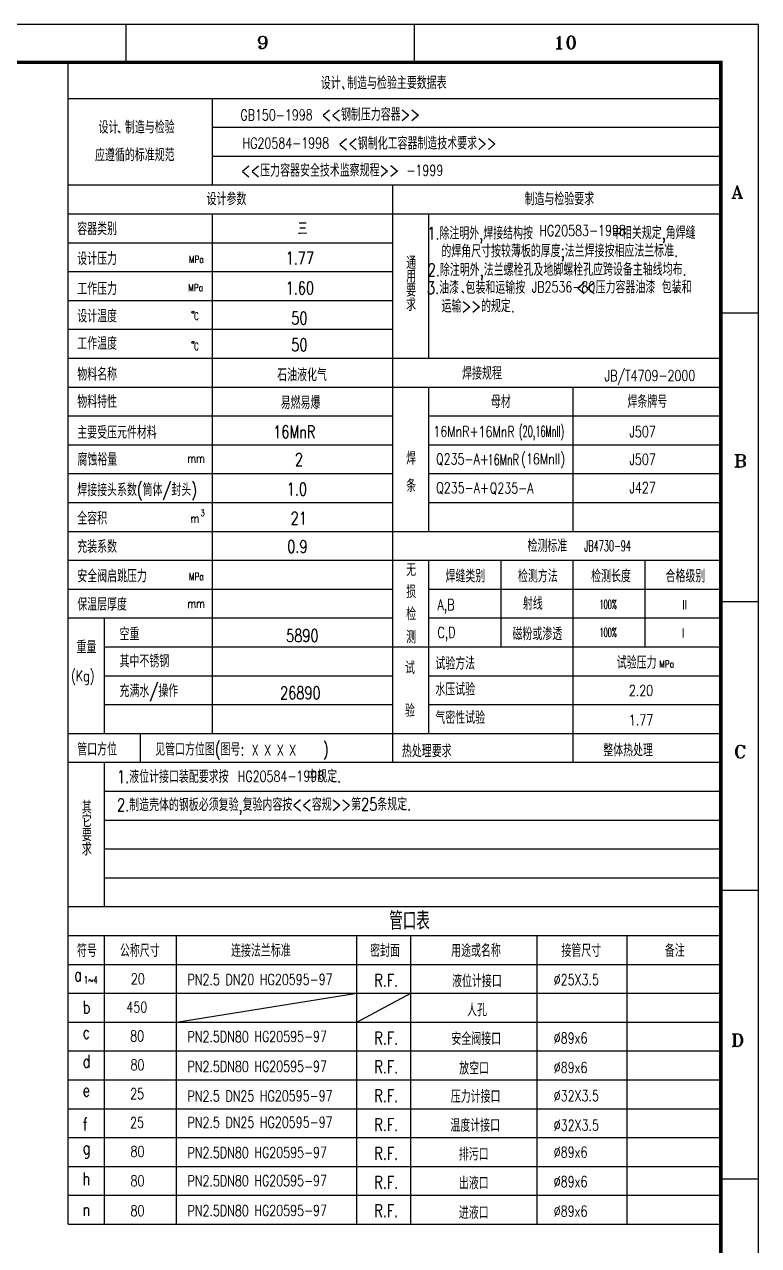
# Model space of a CAD drawing. Extents: x 635 to 1476, y -3 to 591.
# Drawn here: x 1272.2 to 1475.8, y 253 to 591.5 of the extents above; entities that cross this region are included whole.
import ezdxf

# ---------------------------------------------------------------- set-up
doc = ezdxf.new("R2010")
doc.units = 0
doc.header["$LTSCALE"] = 3
doc.header["$MEASUREMENT"] = 0
doc.layers.get('0').update_dxf_attribs({"linetype": 'CONTINUOUS'})
for name, color, linetype in [('1', 21, 'CONTINUOUS'), ('2', 253, 'CONTINUOUS'), ('BORDER', 7, 'CONTINUOUS')]:
    doc.layers.add(name, color=color, linetype=linetype)
doc.styles.add('HZTXT', font='romans', dxfattribs={"width": 0.75, "bigfont": 'HZTXT'})
doc.styles.add('ROMANS', font='romans')

msp = doc.modelspace()

# ---------------------------------------------------------------- linework, layer by layer
at = {"layer": '1', "color": 122}
for p, q in [((1360.45035, 574.39451), (1360.73836, 573.53116)), ((1298.17986, 561.96987), (1298.78193, 561.51866)), ((1452.7798, 517.87733), (1453.25533, 517.1646)), ((1393.51714, 517.6708), (1393.99268, 516.95807)), ((1314.37787, 314.97707), (1364.37787, 322.97707)), ((1364.37787, 314.97707), (1379.37787, 322.97707))]:
    msp.add_line(p, q, dxfattribs=at)
at = {"layer": '1', "color": 122, "linetype": 'ByBlock'}
for p, q in [((1284.37787, 570.97707), (1465.2913, 570.97707)), ((1324.37787, 562.97707), (1465.2913, 562.97707)), ((1324.37787, 554.97707), (1465.2913, 554.97707)), ((1284.37787, 546.97707), (1465.2913, 546.97707)), ((1284.37787, 538.97707), (1465.2913, 538.97707)), ((1284.37787, 530.97707), (1374.37787, 530.97707)), ((1285.2913, 530.97707), (1374.37787, 530.97707)), ((1284.37787, 522.97707), (1374.37787, 522.97707)), ((1284.37787, 514.97707), (1374.37787, 514.97707)), ((1284.37787, 506.97707), (1374.37787, 506.97707)), ((1284.37787, 498.97707), (1374.37787, 498.97707)), ((1374.37787, 498.97707), (1465.2913, 498.97707)), ((1284.37787, 490.97707), (1374.37787, 490.97707)), ((1374.37787, 490.97707), (1465.2913, 490.97707)), ((1284.37787, 482.97707), (1374.37787, 482.97707)), ((1384.37787, 482.97707), (1465.2913, 482.97707)), ((1284.37787, 474.97707), (1374.37787, 474.97707)), ((1384.37787, 474.97707), (1465.2913, 474.97707)), ((1284.37787, 466.97707), (1374.37787, 466.97707)), ((1384.37787, 466.97707), (1465.2913, 466.97707)), ((1284.37787, 458.97707), (1374.37787, 458.97707)), ((1384.37787, 458.97707), (1465.2913, 458.97707)), ((1284.37787, 450.97707), (1374.37787, 450.97707)), ((1374.37787, 450.97707), (1465.2913, 450.97707)), ((1284.37787, 442.97707), (1374.37787, 442.97707)), ((1374.37787, 442.97707), (1465.2913, 442.97707)), ((1284.37787, 434.97707), (1374.37787, 434.97707)), ((1384.37787, 434.97707), (1465.2913, 434.97707)), ((1284.37787, 426.97707), (1374.37787, 426.97707)), ((1384.37787, 426.97707), (1465.2913, 426.97707)), ((1294.37787, 418.97707), (1374.37787, 418.97707)), ((1374.37787, 418.97707), (1465.2913, 418.97707)), ((1294.37787, 410.97707), (1374.37787, 410.97707)), ((1384.37787, 410.97707), (1465.2913, 410.97707)), ((1294.37787, 402.97707), (1374.37787, 402.97707)), ((1384.37787, 402.97707), (1465.2913, 402.97707)), ((1384.37787, 402.97707), (1465.2913, 402.97707)), ((1284.37787, 394.97707), (1465.2913, 394.97707)), ((1284.37787, 386.97707), (1465.2913, 386.97707)), ((1294.37787, 378.97707), (1465.2913, 378.97707)), ((1294.37787, 370.97707), (1465.2913, 370.97707)), ((1294.37787, 362.97707), (1465.2913, 362.97707)), ((1294.37787, 354.97707), (1465.2913, 354.97707)), ((1284.37787, 346.97707), (1465.2913, 346.97707)), ((1284.37787, 338.97707), (1465.2913, 338.97707)), ((1284.37787, 330.97707), (1465.2913, 330.97707)), ((1284.37787, 322.97707), (1465.2913, 322.97707)), ((1284.37787, 314.97707), (1465.2913, 314.97707)), ((1284.37787, 306.97707), (1465.2913, 306.97707)), ((1284.37787, 298.97707), (1465.2913, 298.97707)), ((1284.37787, 290.97707), (1465.2913, 290.97707)), ((1284.37787, 282.97707), (1465.2913, 282.97707)), ((1284.37787, 274.97707), (1465.2913, 274.97707)), ((1284.37787, 266.97707), (1465.2913, 266.97707)), ((1284.37787, 258.97707), (1465.2913, 258.97707))]:
    msp.add_line(p, q, dxfattribs=at)
for centre in [(1318.93453, 511.71049), (1318.93453, 503.34294)]:
    msp.add_circle(centre, 0.3, dxfattribs=at)
at = {"layer": '2', "color": 122}
for p, q in [((1284.37787, 258.97707), (1284.37787, 580.97707)), ((1324.37787, 546.97707), (1324.37787, 570.97707)), ((1374.37787, 386.97707), (1374.37787, 546.97707)), ((1324.37787, 394.97707), (1324.37787, 538.97707)), ((1384.37787, 498.97707), (1384.37787, 538.97707)), ((1384.37787, 450.97707), (1384.37787, 490.97707)), ((1424.37787, 450.97707), (1424.37787, 490.97707)), ((1384.37787, 394.97707), (1384.37787, 442.97707)), ((1404.37787, 418.97707), (1404.37787, 442.97707)), ((1424.37787, 386.97707), (1424.37787, 442.97707)), ((1444.37787, 418.97707), (1444.37787, 442.97707)), ((1294.37787, 394.97707), (1294.37787, 426.97707)), ((1304.37787, 386.97707), (1304.37787, 394.97707)), ((1294.37787, 346.97707), (1294.37787, 386.97707)), ((1294.37787, 258.97707), (1294.37787, 338.97707)), ((1314.37787, 258.97707), (1314.37787, 338.97707)), ((1364.37787, 258.97707), (1364.37787, 338.97707)), ((1379.37787, 258.97707), (1379.37787, 338.97707)), ((1414.37787, 258.97707), (1414.37787, 338.97707)), ((1439.37787, 258.97707), (1439.37787, 338.97707))]:
    msp.add_line(p, q, dxfattribs=at)
at = {"layer": 'BORDER', "color": 122}
for p, q in [((1475.7913, 591.47707), (634.7913, 591.47707)), ((1300.2913, 591.47707), (1300.2913, 580.97707)), ((1380.2913, 591.47707), (1380.2913, 580.97707)), ((1475.7913, -2.52293), (1475.7913, 591.47707)), ((1337.09769, 587.18888), (1337.27952, 587.67375)), ((1337.09769, 587.00705), (1337.09769, 587.18888)), ((1337.27952, 586.52218), (1337.09769, 587.00705)), ((1337.27952, 587.67375), (1337.61287, 588.0071)), ((1337.27952, 587.3404), (1337.43104, 587.67375)), ((1337.27952, 586.85553), (1337.27952, 587.3404)), ((1337.43104, 586.52218), (1337.27952, 586.85553)), ((1337.61287, 586.18883), (1337.27952, 586.52218)), ((1337.27952, 585.3403), (1337.43104, 585.52213)), ((1337.43104, 587.3404), (1337.61287, 587.85558)), ((1337.43104, 587.67375), (1337.46135, 587.67375)), ((1337.43104, 586.85553), (1337.43104, 587.3404)), ((1337.61287, 586.34035), (1337.43104, 586.85553)), ((1337.43104, 585.52213), (1337.61287, 585.52213)), ((1337.61287, 588.0071), (1338.09774, 588.18893)), ((1337.61287, 587.85558), (1337.76439, 588.0071)), ((1337.76439, 586.18883), (1337.61287, 586.34035)), ((1338.09774, 586.007), (1337.61287, 586.18883)), ((1337.61287, 585.52213), (1337.76439, 585.3403)), ((1337.76439, 588.0071), (1338.09774, 588.18893)), ((1338.09774, 586.007), (1337.76439, 586.18883)), ((1338.09774, 588.18893), (1338.43109, 588.18893)), ((1338.09774, 588.18893), (1338.12805, 588.18893)), ((1338.43109, 586.007), (1338.09774, 586.007)), ((1338.43109, 588.18893), (1338.94627, 588.0071)), ((1338.43109, 588.18893), (1338.76445, 588.0071)), ((1338.76445, 586.18883), (1338.43109, 586.007)), ((1338.76445, 588.0071), (1338.94627, 587.67375)), ((1338.94627, 586.34035), (1338.76445, 586.18883)), ((1338.94627, 588.0071), (1339.27962, 587.67375)), ((1338.94627, 587.85558), (1339.0978, 587.67375)), ((1338.94627, 587.67375), (1339.0978, 587.18888)), ((1339.0978, 586.6737), (1338.94627, 586.34035)), ((1339.0978, 586.007), (1338.94627, 585.3403)), ((1339.0978, 585.52213), (1338.94627, 585.18878)), ((1339.0978, 587.67375), (1339.27962, 587.18888)), ((1339.0978, 587.18888), (1339.0978, 586.007)), ((1339.27962, 586.18883), (1339.0978, 585.52213)), ((1339.27962, 585.52213), (1339.0978, 585.18878)), ((1339.27962, 587.67375), (1339.43115, 587.18888)), ((1339.27962, 587.18888), (1339.27962, 586.18883)), ((1339.43115, 586.18883), (1339.27962, 585.52213)), ((1339.43115, 587.18888), (1339.43115, 586.18883)), ((1420.14087, 587.67375), (1419.80752, 587.52223)), ((1419.80752, 587.52223), (1419.83782, 587.52223)), ((1420.65605, 588.18893), (1420.14087, 587.67375)), ((1420.3227, 587.85558), (1420.3227, 584.6736)), ((1420.47422, 587.85558), (1420.47422, 584.85543)), ((1420.65605, 588.18893), (1420.65605, 584.6736)), ((1422.80767, 587.52223), (1422.65615, 586.6737)), ((1422.65615, 586.6737), (1422.65615, 586.18883)), ((1422.65615, 586.18883), (1422.80767, 585.3403)), ((1423.14102, 588.0071), (1422.80767, 587.52223)), ((1422.9895, 587.52223), (1422.80767, 586.85553)), ((1422.80767, 586.85553), (1422.80767, 586.007)), ((1422.80767, 586.007), (1422.9895, 585.3403)), ((1423.14102, 587.85558), (1422.9895, 587.52223)), ((1423.14102, 587.67375), (1422.9895, 586.85553)), ((1422.9895, 586.85553), (1422.9895, 586.007)), ((1422.9895, 586.007), (1423.14102, 585.18878)), ((1423.6562, 588.18893), (1423.14102, 588.0071)), ((1423.32285, 588.0071), (1423.14102, 587.67375)), ((1423.6562, 588.18893), (1423.32285, 588.0071)), ((1423.6562, 588.18893), (1423.6865, 588.18893)), ((1423.98955, 588.18893), (1423.6562, 588.18893)), ((1424.47442, 588.0071), (1423.98955, 588.18893)), ((1424.3229, 588.0071), (1423.98955, 588.18893)), ((1423.98955, 588.18893), (1424.01985, 588.18893)), ((1424.47442, 587.67375), (1424.3229, 588.0071)), ((1424.80777, 587.52223), (1424.47442, 588.0071)), ((1424.65625, 587.52223), (1424.47442, 587.85558)), ((1424.47442, 587.85558), (1424.50473, 587.85558)), ((1424.65625, 586.85553), (1424.47442, 587.67375)), ((1424.47442, 585.18878), (1424.65625, 586.007)), ((1424.80777, 586.85553), (1424.65625, 587.52223)), ((1424.65625, 586.007), (1424.65625, 586.85553)), ((1424.65625, 585.3403), (1424.80777, 586.007)), ((1424.9896, 586.6737), (1424.80777, 587.52223)), ((1424.80777, 586.007), (1424.80777, 586.85553)), ((1424.80777, 585.3403), (1424.9896, 586.18883)), ((1424.9896, 586.18883), (1424.9896, 586.6737)), ((1337.27952, 585.18878), (1337.27952, 585.3403)), ((1337.43104, 584.85543), (1337.27952, 585.18878)), ((1337.43104, 585.3403), (1337.43104, 585.18878)), ((1337.61287, 585.3403), (1337.43104, 585.3403)), ((1337.43104, 585.3403), (1337.46135, 585.3403)), ((1337.43104, 585.18878), (1337.61287, 585.18878)), ((1337.61287, 585.00695), (1337.43104, 585.00695)), ((1337.43104, 585.00695), (1337.46135, 585.00695)), ((1337.76439, 584.6736), (1337.43104, 584.85543)), ((1337.61287, 585.18878), (1337.61287, 585.3403)), ((1337.76439, 585.18878), (1337.61287, 585.00695)), ((1337.76439, 585.3403), (1337.76439, 585.18878)), ((1338.27957, 584.6736), (1337.76439, 584.6736)), ((1338.76445, 584.85543), (1338.27957, 584.6736)), ((1338.61292, 584.85543), (1338.27957, 584.6736)), ((1338.27957, 584.6736), (1338.30988, 584.6736)), ((1338.76445, 585.00695), (1338.61292, 584.85543)), ((1338.94627, 585.3403), (1338.76445, 585.00695)), ((1339.0978, 585.18878), (1338.76445, 584.85543)), ((1338.94627, 585.18878), (1338.97658, 585.18878)), ((1419.656, 584.6736), (1421.32275, 584.6736)), ((1420.3227, 584.85543), (1419.98935, 584.6736)), ((1419.98935, 584.6736), (1420.01965, 584.6736)), ((1420.3227, 585.00695), (1420.14087, 584.6736)), ((1420.14087, 584.6736), (1420.17117, 584.6736)), ((1420.3227, 584.6736), (1420.353, 584.6736)), ((1420.47422, 584.85543), (1420.50452, 584.85543)), ((1420.65605, 585.00695), (1420.80757, 584.6736)), ((1420.65605, 584.85543), (1420.9894, 584.6736)), ((1420.65605, 584.6736), (1420.68635, 584.6736)), ((1420.80757, 584.6736), (1420.83787, 584.6736)), ((1420.9894, 584.6736), (1421.0197, 584.6736)), ((1421.32275, 584.6736), (1421.35305, 584.6736)), ((1422.80767, 585.3403), (1423.14102, 584.85543)), ((1422.9895, 585.3403), (1423.14102, 585.00695)), ((1423.14102, 585.18878), (1423.32285, 584.85543)), ((1423.14102, 585.00695), (1423.17133, 585.00695)), ((1423.14102, 584.85543), (1423.6562, 584.6736)), ((1423.32285, 584.85543), (1423.6562, 584.6736)), ((1423.6562, 584.6736), (1423.6865, 584.6736)), ((1423.6562, 584.6736), (1423.98955, 584.6736)), ((1423.98955, 584.6736), (1424.47442, 584.85543)), ((1423.98955, 584.6736), (1424.3229, 584.85543)), ((1424.3229, 584.85543), (1424.47442, 585.18878)), ((1424.47442, 584.85543), (1424.80777, 585.3403)), ((1424.47442, 585.00695), (1424.65625, 585.3403)), ((1469.89003, 546.8535), (1468.73845, 543.52)), ((1469.7385, 546.36863), (1470.73856, 543.36848)), ((1469.89003, 546.8535), (1471.07191, 543.36848)), ((1469.89003, 546.36863), (1470.89008, 543.36848)), ((1468.4051, 543.36848), (1469.40515, 543.36848)), ((1468.73845, 543.52), (1468.55663, 543.36848)), ((1468.55663, 543.36848), (1468.58693, 543.36848)), ((1468.73845, 543.52), (1468.76876, 543.52)), ((1468.73845, 543.52), (1469.0718, 543.36848)), ((1469.0718, 544.36853), (1470.55673, 544.36853)), ((1469.0718, 543.36848), (1469.10211, 543.36848)), ((1469.40515, 543.36848), (1469.43546, 543.36848)), ((1470.22338, 543.36848), (1471.40526, 543.36848)), ((1470.73856, 543.52), (1470.40521, 543.36848)), ((1470.40521, 543.36848), (1470.43551, 543.36848)), ((1470.55673, 544.36853), (1470.58703, 544.36853)), ((1470.73856, 543.70183), (1470.55673, 543.36848)), ((1470.55673, 543.36848), (1470.58703, 543.36848)), ((1470.73856, 543.36848), (1470.76886, 543.36848)), ((1470.89008, 543.70183), (1471.22343, 543.36848)), ((1470.89008, 543.36848), (1470.92038, 543.36848)), ((1471.07191, 543.36848), (1471.10221, 543.36848)), ((1471.22343, 543.36848), (1471.25373, 543.36848)), ((1471.40526, 543.36848), (1471.43556, 543.36848)), ((1475.7913, 511.47707), (1465.2913, 511.47707)), ((1469.24158, 472.30427), (1471.24168, 472.30427)), ((1469.3931, 472.30427), (1469.72645, 472.12244)), ((1469.57493, 472.30427), (1469.72645, 471.97092)), ((1469.72645, 472.30427), (1469.72645, 468.78894)), ((1469.72645, 472.12244), (1469.75676, 472.12244)), ((1469.72645, 471.97092), (1469.75676, 471.97092)), ((1469.90828, 472.12244), (1469.90828, 468.97077)), ((1470.0598, 472.30427), (1470.0598, 468.78894)), ((1470.24163, 472.30427), (1470.0598, 471.97092)), ((1470.39315, 472.30427), (1470.0598, 472.12244)), ((1470.0598, 472.12244), (1470.09011, 472.12244)), ((1470.0598, 471.97092), (1470.09011, 471.97092)), ((1470.0598, 470.63752), (1471.24168, 470.63752)), ((1471.24168, 472.30427), (1471.72655, 472.12244)), ((1471.24168, 472.30427), (1471.57503, 472.12244)), ((1471.72655, 470.78904), (1471.24168, 470.63752)), ((1471.57503, 470.78904), (1471.24168, 470.63752)), ((1471.24168, 470.63752), (1471.27198, 470.63752)), ((1471.24168, 470.63752), (1471.27198, 470.63752)), ((1471.24168, 470.63752), (1471.72655, 470.45569)), ((1471.24168, 470.63752), (1471.57503, 470.45569)), ((1471.57503, 472.12244), (1471.72655, 471.78909)), ((1471.72655, 471.12239), (1471.57503, 470.78904)), ((1471.57503, 470.45569), (1471.72655, 470.12234)), ((1471.72655, 472.12244), (1471.90838, 471.97092)), ((1471.72655, 471.97092), (1471.90838, 471.63757)), ((1471.72655, 471.78909), (1471.72655, 471.12239)), ((1471.90838, 471.30422), (1471.72655, 470.97087)), ((1471.90838, 470.97087), (1471.72655, 470.78904)), ((1471.72655, 470.97087), (1471.75686, 470.97087)), ((1471.72655, 470.45569), (1471.90838, 470.30417)), ((1471.90838, 471.97092), (1472.0599, 471.63757)), ((1471.90838, 471.63757), (1471.90838, 471.30422)), ((1472.0599, 471.30422), (1471.90838, 470.97087)), ((1472.0599, 471.63757), (1472.0599, 471.30422)), ((1471.24168, 468.78894), (1469.24158, 468.78894)), ((1469.24158, 468.78894), (1469.27188, 468.78894)), ((1469.72645, 468.97077), (1469.3931, 468.78894)), ((1469.3931, 468.78894), (1469.42341, 468.78894)), ((1469.72645, 469.12229), (1469.57493, 468.78894)), ((1469.57493, 468.78894), (1469.60523, 468.78894)), ((1469.72645, 468.78894), (1469.75676, 468.78894)), ((1469.90828, 468.97077), (1469.93858, 468.97077)), ((1470.0598, 469.12229), (1470.24163, 468.78894)), ((1470.0598, 468.97077), (1470.39315, 468.78894)), ((1470.0598, 468.78894), (1470.09011, 468.78894)), ((1470.24163, 468.78894), (1470.27193, 468.78894)), ((1470.39315, 468.78894), (1470.42346, 468.78894)), ((1471.72655, 468.97077), (1471.24168, 468.78894)), ((1471.57503, 468.97077), (1471.24168, 468.78894)), ((1471.24168, 468.78894), (1471.27198, 468.78894)), ((1471.72655, 469.30412), (1471.57503, 468.97077)), ((1471.72655, 470.30417), (1471.90838, 469.97082)), ((1471.72655, 470.12234), (1471.72655, 469.30412)), ((1471.90838, 469.45564), (1471.72655, 469.12229)), ((1471.90838, 469.12229), (1471.72655, 468.97077)), ((1471.72655, 469.12229), (1471.75686, 469.12229)), ((1471.90838, 470.30417), (1472.0599, 469.97082)), ((1471.90838, 469.97082), (1471.90838, 469.45564)), ((1472.0599, 469.45564), (1471.90838, 469.12229)), ((1472.0599, 469.97082), (1472.0599, 469.45564)), ((1475.7913, 431.47707), (1465.2913, 431.47707)), ((1469.57493, 390.8456), (1469.3931, 390.33042)), ((1469.3931, 390.33042), (1469.3931, 389.5122)), ((1469.3931, 389.5122), (1469.57493, 388.99702)), ((1469.72645, 391.17895), (1469.57493, 390.8456)), ((1469.72645, 390.8456), (1469.57493, 390.33042)), ((1469.57493, 390.33042), (1469.57493, 389.5122)), ((1469.57493, 389.5122), (1469.72645, 388.99702)), ((1470.0598, 391.5123), (1469.72645, 391.17895)), ((1469.90828, 391.17895), (1469.72645, 390.8456)), ((1469.90828, 390.99712), (1469.72645, 390.33042)), ((1469.72645, 390.33042), (1469.72645, 389.5122)), ((1469.72645, 389.5122), (1469.90828, 388.84549)), ((1470.24163, 391.5123), (1469.90828, 390.99712)), ((1470.57498, 391.66382), (1470.0598, 391.5123)), ((1470.57498, 391.66382), (1470.24163, 391.5123)), ((1471.05985, 391.66382), (1470.57498, 391.66382)), ((1471.3932, 391.5123), (1471.05985, 391.66382)), ((1471.72655, 391.17895), (1471.3932, 391.5123)), ((1471.72655, 391.17895), (1471.90838, 391.66382)), ((1471.90838, 390.66377), (1471.72655, 391.17895)), ((1471.90838, 391.66382), (1471.90838, 390.66377)), ((1469.57493, 388.99702), (1469.72645, 388.66367)), ((1469.72645, 388.99702), (1469.90828, 388.66367)), ((1469.72645, 388.66367), (1470.0598, 388.33032)), ((1469.90828, 388.84549), (1470.24163, 388.33032)), ((1469.90828, 388.66367), (1469.93859, 388.66367)), ((1470.0598, 388.33032), (1470.57498, 388.17879)), ((1470.24163, 388.33032), (1470.57498, 388.17879)), ((1470.57498, 388.17879), (1471.05985, 388.17879)), ((1470.57498, 388.17879), (1470.60529, 388.17879)), ((1471.05985, 388.17879), (1471.3932, 388.33032)), ((1471.3932, 388.33032), (1471.72655, 388.66367)), ((1471.72655, 388.66367), (1471.90838, 388.99702)), ((1471.90838, 388.99702), (1471.93869, 388.99702)), ((1475.7913, 351.47707), (1465.2913, 351.47707)), ((1468.48689, 311.69007), (1470.15365, 311.69007)), ((1468.63842, 311.69007), (1468.97177, 311.53855)), ((1468.82024, 311.69007), (1468.97177, 311.35672)), ((1468.97177, 311.69007), (1468.97177, 308.20504)), ((1468.97177, 311.53855), (1469.00207, 311.53855)), ((1469.15359, 311.53855), (1469.15359, 308.35657)), ((1469.48694, 311.69007), (1469.30512, 311.35672)), ((1469.63847, 311.69007), (1469.30512, 311.53855)), ((1469.30512, 311.69007), (1469.30512, 308.20504)), ((1469.30512, 311.53855), (1469.33542, 311.53855)), ((1470.15365, 311.69007), (1470.63852, 311.53855)), ((1470.15365, 311.69007), (1470.487, 311.53855)), ((1470.487, 311.53855), (1470.82035, 311.02337)), ((1470.63852, 311.53855), (1470.97187, 311.2052)), ((1470.15365, 308.20504), (1468.48689, 308.20504)), ((1468.48689, 308.20504), (1468.5172, 308.20504)), ((1468.97177, 308.35657), (1468.63842, 308.20504)), ((1468.63842, 308.20504), (1468.66872, 308.20504)), ((1468.97177, 308.53839), (1468.82024, 308.20504)), ((1468.82024, 308.20504), (1468.85055, 308.20504)), ((1468.97177, 311.35672), (1469.00207, 311.35672)), ((1468.97177, 308.20504), (1469.00207, 308.20504)), ((1469.15359, 308.35657), (1469.1839, 308.35657)), ((1469.30512, 311.35672), (1469.33542, 311.35672)), ((1469.30512, 308.53839), (1469.48694, 308.20504)), ((1469.30512, 308.35657), (1469.63847, 308.20504)), ((1469.30512, 308.20504), (1469.33542, 308.20504)), ((1469.48694, 308.20504), (1469.51725, 308.20504)), ((1469.63847, 308.20504), (1469.66877, 308.20504)), ((1470.63852, 308.35657), (1470.15365, 308.20504)), ((1470.487, 308.35657), (1470.15365, 308.20504)), ((1470.15365, 308.20504), (1470.18395, 308.20504)), ((1470.82035, 308.87174), (1470.487, 308.35657)), ((1470.97187, 308.68992), (1470.63852, 308.35657)), ((1470.82035, 311.2052), (1470.97187, 310.87185)), ((1470.82035, 311.02337), (1470.97187, 310.35667)), ((1470.97187, 309.53844), (1470.82035, 308.87174)), ((1470.97187, 309.02327), (1470.82035, 308.68992)), ((1470.82035, 308.68992), (1470.85065, 308.68992)), ((1470.97187, 311.2052), (1471.1537, 310.87185)), ((1470.97187, 310.87185), (1471.1537, 310.35667)), ((1470.97187, 310.35667), (1470.97187, 309.53844)), ((1471.1537, 309.53844), (1470.97187, 309.02327)), ((1471.1537, 309.02327), (1470.97187, 308.68992)), ((1471.1537, 310.87185), (1471.30522, 310.35667)), ((1471.1537, 310.35667), (1471.1537, 309.53844)), ((1471.30522, 309.53844), (1471.1537, 309.02327)), ((1471.30522, 310.35667), (1471.30522, 309.53844)), ((1475.7913, 271.47707), (1465.2913, 271.47707))]:
    msp.add_line(p, q, dxfattribs=at)
at = {"layer": 'BORDER', "color": 122, "const_width": 1}
msp.add_lwpolyline([(660.2913, 7.97707), (1465.2913, 7.97707), (1465.2913, 580.97707), (660.2913, 580.97707)], close=True, dxfattribs=at)

# ---------------------------------------------------------------- texts
at = {"color": 122, "linetype": 'Continuous', "style": 'HZTXT'}
for s, width, p in [('(20,16MnII)', 0.55, (1409.35919, 477.20941)), ('(16MnII)', 0.75, (1409.92885, 469.56506))]:
    msp.add_text(s, height=3, dxfattribs=dict(at, width=width)).set_placement(p)
at = {"color": 122, "style": 'ROMANS'}
for s, width, p in [('16MnR+', 0.75, (1385.60571, 477.1703)), ('16MnR', 0.75, (1398.1328, 477.08898)), ('J507', 0.75, (1439.95639, 477.08898)), ('Q235-A+', 0.75, (1386.3405, 469.52594)), ('16MnR', 0.65, (1400.6558, 469.36331)), ('J507', 0.75, (1439.95639, 469.45194)), ('Q235-A+', 0.75, (1386.37631, 461.55242)), ('Q235-A', 0.75, (1401.23224, 461.4711)), ('J427', 0.75, (1439.95639, 461.59029))]:
    msp.add_text(s, height=3, dxfattribs=dict(at, width=width)).set_placement(p)
at = {"layer": '1', "color": 122, "linetype": 'ByBlock', "style": 'HZTXT'}
for s, height, width, p in [('设计 制造与检验主要数据表', 3.5, 0.75, (1354.41063, 573.47395)), ('<<钢制压力容器>>  ', 3.5, 0.75, (1354.59485, 564.73313)), ('GB150-1998', 3, 0.75, (1332.09563, 564.86005)), ('设计 制造与检验', 3.5, 0.75, (1292.77707, 561.22009)), ('HG20584-1998', 3, 0.75, (1332.68823, 557.0509)), ('<<钢制化工容器制造技术要求>> ', 3.5, 0.75, (1359.26743, 556.73629)), ('应遵循的标准规范', 3.5, 0.75, (1291.79868, 553.5273)), ('<<压力容器安全技术监察规程>> ', 3.5, 0.75, (1332.20375, 549.2264)), ('-1999', 3, 0.75, (1378.13732, 549.54102)), ('设计参数', 3.5, 0.75, (1322.74862, 541.34167)), ('制造与检验要求', 3.5, 0.75, (1410.91226, 541.34167)), ('容器类别', 3.5, 0.75, (1286.87322, 533.07403)), ('三', 3.5, 0.75, (1347.99294, 533.13105)), ('1.除注明外,焊接结构按           中相关规定,角焊缝', 3.5, 0.75, (1383.92187, 531.82211)), ('HG20583-1998', 3, 0.75, (1414.98636, 532.81693)), ('设计压力', 3.5, 0.75, (1286.87322, 524.78079)), ('1.77', 3.5, 0.75, (1344.64343, 524.9736)), ('的焊角尺寸按较薄板的厚度;法兰焊接按相应法兰标准.', 3.5, 0.75, (1387.83663, 526.87603)), ('MPa', 2, 0.75, (1317.8217, 525.35933)), ('通', 3.5, 0.75, (1378.07439, 523.64023)), ('2.除注明外,法兰螺栓孔及地脚螺栓孔应跨设备主轴线均布.', 3.5, 0.75, (1384.05208, 521.68724)), ('用', 3.5, 0.75, (1378.07439, 519.88812)), ('工作压力', 3.5, 0.75, (1286.87322, 516.44471)), ('MPa', 2, 0.75, (1317.64355, 517.5259)), ('1.60', 3.5, 0.75, (1344.64343, 516.65935)), ('要', 3.5, 0.75, (1378.07439, 516.04035)), ('3.油漆 包装和运输按       <<压力容器油漆 包装和', 3.5, 0.75, (1383.8408, 516.75858)), ('JB2536-80', 3, 0.75, (1412.87104, 517.21407)), ('求', 3.5, 0.75, (1378.07439, 512.07014)), ('运输>>的规定.', 3.5, 0.75, (1387.91885, 511.64536)), ('设计温度', 3.5, 0.75, (1286.87322, 508.86646)), ('C', 2, 0.75, (1319.24709, 509.60496)), ('50', 3.5, 0.75, (1346.21762, 508.31738)), ('工作温度', 3.5, 0.75, (1286.87322, 501.2882)), ('50', 3.5, 0.75, (1346.21762, 500.94434)), ('C', 2, 0.75, (1319.24709, 501.23741)), ('物料名称', 3.5, 0.75, (1286.87322, 492.76266)), ('石油液化气', 3.5, 0.75, (1342.31063, 492.57814)), ('焊接规程', 3.5, 0.75, (1393.58379, 493.03484)), ('JB/T4709-2000', 3, 0.75, (1433.07812, 492.62608)), ('物料特性', 3.5, 0.75, (1286.87322, 485.1844)), ('易燃易爆', 3.5, 0.75, (1343.27389, 484.87829)), ('母材', 3.5, 0.75, (1401.56201, 485.18995)), ('焊条牌号', 3.5, 0.75, (1439.42634, 485.18995)), ('主要受压元件材料', 3.5, 0.75, (1286.87322, 476.60968)), ('16MnR', 3.5, 0.75, (1341.1974, 476.78874)), ('腐蚀裕量', 3.5, 0.75, (1286.9216, 469.13544)), ('mm', 2.5, 0.75, (1317.42753, 469.98565)), ('2', 3.5, 0.75, (1347.21876, 469.16192)), ('焊', 3.5, 0.75, (1378.07439, 469.48797)), ('焊接接头系数(筒体/封头)', 3.5, 0.75, (1286.87322, 460.69369)), ('1.0', 3.5, 0.75, (1344.95461, 460.93581)), ('条', 3.5, 0.75, (1378.07439, 461.88809)), ('3', 1.8, 0.75, (1321.04691, 455.17331)), ('全容积', 3.5, 0.75, (1286.87322, 452.84696)), ('m', 2.5, 0.75, (1318.27277, 453.31472)), ('21', 3.5, 0.75, (1346.05354, 452.87538)), ('充装系数', 3.5, 0.75, (1286.87322, 444.98672)), ('0.9', 3.5, 0.75, (1345.09027, 445.01513)), ('检测标准', 3.5, 0.75, (1411.7196, 445.2094)), ('JB4730-94', 3, 0.55, (1427.44534, 445.4362)), ('安全阀启跳压力', 3.5, 0.75, (1286.87322, 436.80561)), ('无', 3.5, 0.75, (1378.07439, 438.57264)), ('焊缝类别', 3.5, 0.75, (1388.971, 436.81636)), ('检测方法', 3.5, 0.75, (1409.07987, 436.81636)), ('检测长度', 3.5, 0.75, (1429.35652, 436.81636)), ('合格级别', 3.5, 0.75, (1449.99532, 436.81636)), ('MPa', 2, 0.75, (1317.8217, 437.45611)), ('损', 3.5, 0.75, (1378.07439, 432.46172)), ('保温层厚度', 3.5, 0.75, (1286.87322, 428.97788)), ('mm', 2.5, 0.75, (1317.42753, 429.73496)), ('检', 3.5, 0.75, (1378.07439, 426.32885)), ('A,B', 3, 0.75, (1386.75795, 429.1371)), ('射线', 3.5, 0.75, (1410.44037, 429.24476)), ('100% ', 2.5, 0.5, (1431.70115, 429.50437)), ('II', 2.5, 0.75, (1454.62088, 429.36932)), ('空重', 3.5, 0.75, (1298.59835, 420.73349)), ('5890', 3.5, 0.75, (1344.77846, 420.32325)), ('测', 3.5, 0.75, (1378.07439, 419.92609)), ('C,D', 3, 0.75, (1386.75795, 421.45186)), ('磁粉或渗透', 3.5, 0.75, (1407.56678, 420.79503)), ('100% ', 2.5, 0.5, (1431.70115, 421.72197)), ('I', 2.5, 0.5, (1454.62088, 421.58693)), ('重量', 3.5, 0.75, (1286.65983, 417.16048)), ('其中不锈钢', 3.5, 0.75, (1298.59835, 413.24843)), ('试验方法', 3.5, 0.75, (1386.16601, 412.61196)), ('试验压力 ', 3.5, 0.75, (1436.47602, 412.84767)), ('(Kg)', 3, 0.75, (1285.12196, 409.43078)), ('试', 3.5, 0.75, (1377.73772, 411.428)), ('MPa', 2, 0.75, (1448.24823, 413.21003)), ('充满水/操作', 3.5, 0.75, (1298.59835, 405.00405)), ('26890', 3.5, 0.75, (1343.10531, 404.45949)), ('水压试验', 3.5, 0.75, (1386.16601, 405.43403)), ('2.20', 3, 0.75, (1439.81923, 405.35055)), ('验', 3.5, 0.75, (1377.73772, 399.55148)), ('气密性试验', 3.5, 0.75, (1386.16601, 397.57412)), ('1.77', 3, 0.75, (1439.81923, 397.16842)), ('管口方位', 3.5, 0.75, (1286.87322, 388.81254)), ('热处理要求', 3.5, 0.75, (1376.88864, 388.33249)), ('整体热处理', 3.5, 0.75, (1432.71633, 388.56512)), ('1.液位计接口装配要求按           中规定.', 3.5, 0.75, (1297.89783, 381.21248)), ('HG20584-1998', 3, 0.75, (1331.35153, 381.58337)), ('其', 3.5, 0.75, (1288.14703, 372.71881)), ('2.制造壳体的钢板必须复验,复验内容按<<容规>>第25条规定.', 3.5, 0.75, (1297.89783, 373.40378)), ('它', 3.5, 0.75, (1288.14703, 368.9667)), ('要', 3.5, 0.75, (1288.14703, 365.11893)), ('求', 3.5, 0.75, (1288.14703, 361.14872)), ('管口表', 5, 0.75, (1373.37795, 340.5364)), ('符号', 3.5, 0.75, (1286.79589, 333.018)), ('公称尺寸', 3.5, 0.75, (1298.70315, 333.018)), ('连接法兰标准', 3.5, 0.75, (1329.5216, 333.018)), ('密封面', 3.5, 0.75, (1368.07388, 333.018)), ('用途或名称', 3.5, 0.75, (1390.54117, 333.018)), ('接管尺寸', 3.5, 0.75, (1421.12245, 333.018)), ('备注', 3.5, 0.75, (1449.82591, 333.018)), ('a', 3.5, 0.75, (1285.99876, 326.35179)), ('20', 3, 0.75, (1301.7297, 325.46144)), (' PN2.5 DN20 HG20595-97', 3, 0.75, (1315.90922, 325.21547)), ('R.F.', 3.5, 0.75, (1369.23304, 324.78984)), ('液位计接口', 3.5, 0.75, (1390.80253, 324.57703)), ('1~4', 2, 0.7, (1288.70054, 325.66491)), ('%%C25X3.5', 3, 0.75, (1418.99361, 325.21547)), ('b', 3.5, 0.75, (1288.38017, 317.35586)), ('450', 3, 0.75, (1300.49442, 317.61683)), ('人孔', 3.5, 0.75, (1394.96094, 316.57703)), ('c', 3.5, 0.75, (1288.38017, 310.35179)), ('80', 3, 0.75, (1301.53823, 309.61683)), (' PN2.5DN80 HG20595-97', 3, 0.75, (1315.90922, 309.40702)), ('R.F.', 3.5, 0.75, (1369.23304, 308.78984)), ('安全阀接口', 3.5, 0.75, (1390.62165, 308.57703)), ('%%C89x6', 3, 0.75, (1418.99361, 309.04167)), ('d', 3.5, 0.75, (1288.38017, 302.35179)), ('80', 3, 0.75, (1301.62976, 301.61683)), (' PN2.5DN80 HG20595-97', 3, 0.75, (1315.90922, 301.13081)), ('R.F.', 3.5, 0.75, (1369.23304, 300.78984)), ('放空口', 3.5, 0.75, (1392.78746, 300.41847)), ('%%C89x6', 3, 0.75, (1418.99361, 300.86279)), ('e', 3.5, 0.75, (1288.38017, 294.35179)), ('25', 3, 0.75, (1301.53823, 293.61683)), (' PN2.5 DN25 HG20595-97', 3, 0.75, (1315.90922, 292.95343)), ('R.F.', 3.5, 0.75, (1369.23304, 292.78984)), ('压力计接口', 3.5, 0.75, (1390.44091, 292.57703)), ('%%C32X3.5', 3, 0.75, (1418.99361, 293.04522)), ('f', 3.5, 0.75, (1288.38017, 284.92902)), ('25', 3, 0.75, (1301.52295, 285.61683)), (' PN2.5 DN25 HG20595-97', 3, 0.75, (1315.90922, 285.63218)), ('R.F.', 3.5, 0.75, (1369.23304, 284.78984)), ('温度计接口', 3.5, 0.75, (1390.33489, 284.57703)), ('%%C32X3.5', 3, 0.75, (1418.99361, 284.86631)), ('g', 3.5, 0.75, (1288.38017, 278.35179)), ('80', 3, 0.75, (1301.64895, 277.61683)), (' PN2.5DN80 HG20595-97', 3, 0.75, (1315.90922, 277.25713)), ('R.F.', 3.5, 0.75, (1369.23304, 276.78984)), ('排污口', 3.5, 0.75, (1392.68537, 276.57703)), ('%%C89x6', 3, 0.75, (1418.99361, 277.41669)), ('h', 3.5, 0.75, (1288.30302, 269.81193)), ('80', 3, 0.75, (1301.64413, 269.46144)), (' PN2.5DN80 HG20595-97', 3, 0.75, (1315.90922, 269.45838)), ('R.F.', 3.5, 0.75, (1369.23304, 268.78984)), ('出液口', 3.5, 0.75, (1392.68537, 268.57703)), ('%%C89x6', 3, 0.75, (1418.99361, 269.23779)), ('80', 3, 0.75, (1301.64413, 261.18274)), (' PN2.5DN80 HG20595-97', 3, 0.75, (1315.90922, 261.18218)), ('R.F.', 3.5, 0.75, (1369.23304, 260.8956)), ('进液口', 3.5, 0.75, (1392.68537, 260.39815)), ('%%C89x6', 3, 0.75, (1418.99361, 261.05891)), ('n', 3.5, 0.75, (1288.30302, 261.27451))]:
    msp.add_text(s, height=height, rotation=0.146251, dxfattribs=dict(at, width=width)).set_placement(p)
at = {"layer": '1', "color": 122, "linetype": 'ByBlock', "style": 'HZTXT', "width": 0.75}
for s, height, p in [('见管口方位图(图号:           )', 3.5, (1308.47931, 388.81996)), ('X X X X', 3, (1335.24265, 388.81996))]:
    msp.add_text(s, height=height, dxfattribs=at).set_placement(p)

doc.saveas('drawing.dxf')
